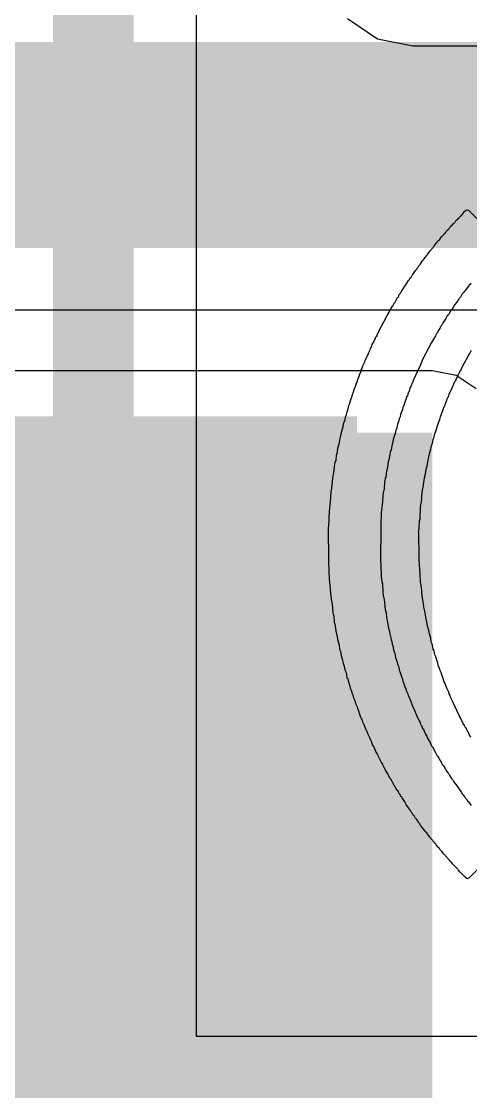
# Model space of a CAD drawing. Header units: inches. Extents: x -21 to 276, y -5 to 220.
# Drawn here: x 17.43 to 20.26, y 29.11 to 35.84 of the extents above; entities that cross this region are included whole.
import ezdxf

# ---------------------------------------------------------------- set-up
doc = ezdxf.new("R2010")
doc.units = ezdxf.units.IN
for name, color, linetype in [('Bottom Layer', 5, 'Continuous'), ('Bottom Paste', 16, 'Continuous'), ('Bottom Solder', 6, 'Continuous'), ('Top Layer', 1, 'Continuous'), ('Top Overlay', 2, 'Continuous')]:
    doc.layers.add(name, color=color, linetype=linetype)

# ---------------------------------------------------------------- blocks, each defined once
blk = doc.blocks.new('PSPMAA1040_100M_ANP_B_198')
at = {"layer": 'Bottom Layer'}
blk.add_hatch(color=5, dxfattribs=at).paths.add_polyline_path([(-6.5, 2), (-3, 2), (-3, -2), (-6.5, -2)])
at = {"layer": 'Bottom Paste'}
blk.add_hatch(color=16, dxfattribs=at).paths.add_polyline_path([(-6.5, 2), (-3, 2), (-3, -2), (-6.5, -2)])
at = {"layer": 'Bottom Solder'}
blk.add_hatch(color=6, dxfattribs=at).paths.add_polyline_path([(-6.6016, 2.1016), (-2.8984, 2.1016), (-2.8984, -2.1016), (-6.6016, -2.1016)])

msp = doc.modelspace()

# ---------------------------------------------------------------- hatches: boundary and pattern name
at = {"layer": 'Bottom Layer'}
for points in [[(10.3988, 34.417), (57.5818, 34.417), (57.5818, 35.7124), (10.3988, 35.7124)], [(15.9384, 20.8778), (20.0152, 20.8778), (20.0152, 33.2566), (15.9384, 33.2566)]]:
    msp.add_hatch(color=5, dxfattribs=at).paths.add_polyline_path(points)

# ---------------------------------------------------------------- linework, layer by layer
for p, q in [((13.7743, 34.0285), (44.8844, 34.0285)), ((20.0152, 33.6451), (15.9384, 33.6451)), ((20.1639, 33.6155), (20.0152, 33.6451)), ((20.2899, 33.5313), (20.1639, 33.6155))]:
    msp.add_line(p, q, dxfattribs=at)
at = {"layer": 'Top Layer'}
for p, q in [((18.5306, 29.4609), (18.5306, 36.6434)), ((19.4807, 35.8592), (19.6698, 35.7329)), ((19.6698, 35.7329), (19.8928, 35.6885)), ((19.8928, 35.6885), (48.9874, 35.6885)), ((27.8638, 29.4609), (18.5306, 29.4609))]:
    msp.add_line(p, q, dxfattribs=at)
msp.add_lwpolyline([(17.8831, 28.8184, 0.508, 0.508, 0), (17.8831, 46.3252, 0.508, 0.508, 0)], format="xyseb", dxfattribs=at)
at = {"layer": 'Top Overlay'}
for p, q in [((20.2178, 34.646), (20.2296, 34.6578)), ((20.2296, 34.6578), (20.2413, 34.6554)), ((20.2413, 34.6554), (20.4607, 34.436)), ((20.1556, 34.5792), (20.1603, 34.5838)), ((20.1603, 34.5838), (20.1627, 34.5885)), ((20.1627, 34.5885), (20.1662, 34.5921)), ((20.1662, 34.5921), (20.1709, 34.5944)), ((20.1709, 34.5944), (20.1768, 34.6026)), ((20.1768, 34.6026), (20.1838, 34.6073)), ((20.1838, 34.6073), (20.1861, 34.612)), ((20.1861, 34.612), (20.1897, 34.6155)), ((20.1897, 34.6155), (20.1944, 34.6179)), ((20.1944, 34.6179), (20.2002, 34.6261)), ((20.2002, 34.6261), (20.2049, 34.6284)), ((20.2049, 34.6284), (20.2073, 34.6331)), ((20.2073, 34.6331), (20.2178, 34.646)), ((20.097, 34.5134), (20.0993, 34.5181)), ((20.0993, 34.5181), (20.1087, 34.5275)), ((20.1087, 34.5275), (20.111, 34.5322)), ((20.111, 34.5322), (20.1204, 34.5393)), ((20.1204, 34.5393), (20.1228, 34.5439)), ((20.1228, 34.5439), (20.1298, 34.551)), ((20.1298, 34.551), (20.1322, 34.5557)), ((20.1322, 34.5557), (20.1404, 34.5616)), ((20.1404, 34.5616), (20.1451, 34.5686)), ((20.1451, 34.5686), (20.1498, 34.5709)), ((20.1498, 34.5709), (20.1533, 34.5745)), ((20.1533, 34.5745), (20.1556, 34.5792)), ((20.0395, 34.4466), (20.0453, 34.4548)), ((20.0453, 34.4548), (20.0524, 34.4618)), ((20.0524, 34.4618), (20.0547, 34.4665)), ((20.0547, 34.4665), (20.0618, 34.4712)), ((20.0618, 34.4712), (20.0641, 34.4759)), ((20.0641, 34.4759), (20.0747, 34.4888)), ((20.0747, 34.4888), (20.0852, 34.4994)), ((20.0852, 34.4994), (20.0876, 34.5041)), ((20.0876, 34.5041), (20.097, 34.5134)), ((19.9843, 34.3773), (20.0007, 34.3984)), ((20.0007, 34.3984), (20.0054, 34.4031)), ((20.0054, 34.4031), (20.0078, 34.4078)), ((20.0078, 34.4078), (20.0172, 34.4172)), ((20.0172, 34.4172), (20.0195, 34.4219)), ((20.0195, 34.4219), (20.0266, 34.429)), ((20.0266, 34.429), (20.0289, 34.4336)), ((20.0289, 34.4336), (20.0395, 34.4466)), ((19.9327, 34.3093), (19.9374, 34.3139)), ((19.9374, 34.3139), (19.9397, 34.3186)), ((19.9397, 34.3186), (19.955, 34.3409)), ((19.955, 34.3409), (19.9585, 34.3421)), ((19.9585, 34.3421), (19.9608, 34.3468)), ((19.9608, 34.3468), (19.9714, 34.3597)), ((19.9714, 34.3597), (19.9773, 34.3679)), ((19.9773, 34.3679), (19.982, 34.3726)), ((19.982, 34.3726), (19.9843, 34.3773)), ((19.881, 34.2342), (19.8881, 34.2459)), ((19.8881, 34.2459), (19.8928, 34.2506)), ((19.8928, 34.2506), (19.8998, 34.2623)), ((19.8998, 34.2623), (19.9116, 34.2787)), ((19.9116, 34.2787), (19.9163, 34.2834)), ((19.9163, 34.2834), (19.9186, 34.2905)), ((19.9186, 34.2905), (19.9256, 34.2975)), ((19.9256, 34.2975), (19.9327, 34.3093)), ((19.8412, 34.1778), (19.8482, 34.1849)), ((19.8482, 34.1849), (19.8552, 34.1966)), ((19.8552, 34.1966), (19.8646, 34.213)), ((19.8646, 34.213), (19.8717, 34.2201)), ((19.8717, 34.2201), (19.874, 34.2271)), ((19.874, 34.2271), (19.881, 34.2342)), ((20.2448, 34.1802), (20.2343, 34.1673)), ((20.2472, 34.1849), (20.2448, 34.1802)), ((20.2507, 34.186), (20.2472, 34.1849)), ((20.2542, 34.1919), (20.2507, 34.186)), ((20.2566, 34.1966), (20.2542, 34.1919)), ((19.8013, 34.1098), (19.8071, 34.125)), ((19.8071, 34.125), (19.8153, 34.1332)), ((19.8153, 34.1332), (19.8177, 34.1426)), ((19.8177, 34.1426), (19.8247, 34.1497)), ((19.8247, 34.1497), (19.8318, 34.1614)), ((19.8318, 34.1614), (19.8412, 34.1778)), ((20.2002, 34.1239), (20.1908, 34.1074)), ((20.2073, 34.1309), (20.2002, 34.1239)), ((20.2096, 34.1356), (20.2073, 34.1309)), ((20.2167, 34.1426), (20.2096, 34.1356)), ((20.219, 34.1473), (20.2167, 34.1426)), ((20.226, 34.1544), (20.219, 34.1473)), ((20.2343, 34.1673), (20.226, 34.1544)), ((19.752, 34.03), (19.7637, 34.0511)), ((19.7637, 34.0511), (19.7684, 34.0558)), ((19.7684, 34.0558), (19.7743, 34.071)), ((19.7743, 34.071), (19.7801, 34.0769)), ((19.7801, 34.0769), (19.7895, 34.0933)), ((19.7895, 34.0933), (19.7966, 34.1051)), ((19.7966, 34.1051), (19.8013, 34.1098)), ((20.1568, 34.0617), (20.1451, 34.0429)), ((20.1674, 34.0746), (20.1568, 34.0617)), ((20.1768, 34.091), (20.1674, 34.0746)), ((20.1838, 34.098), (20.1768, 34.091)), ((20.1861, 34.1027), (20.1838, 34.098)), ((20.1908, 34.1074), (20.1861, 34.1027)), ((19.7097, 33.9525), (19.7308, 33.9924)), ((19.7308, 33.9924), (19.7426, 34.0135)), ((19.7426, 34.0135), (19.752, 34.03)), ((20.1087, 33.9901), (20.0993, 33.9737)), ((20.1157, 33.9971), (20.1087, 33.9901)), ((20.1181, 34.0018), (20.1157, 33.9971)), ((20.1275, 34.0159), (20.1181, 34.0018)), ((20.1298, 34.0229), (20.1275, 34.0159)), ((20.1369, 34.03), (20.1298, 34.0229)), ((20.1451, 34.0429), (20.1369, 34.03)), ((19.6827, 33.9021), (19.7097, 33.9525)), ((20.0618, 33.9103), (20.0547, 33.9032)), ((20.0641, 33.9197), (20.0618, 33.9103)), ((20.0711, 33.9267), (20.0641, 33.9197)), ((20.0758, 33.9384), (20.0711, 33.9267)), ((20.0805, 33.9431), (20.0758, 33.9384)), ((20.0829, 33.9478), (20.0805, 33.9431)), ((20.0993, 33.9737), (20.0829, 33.9478)), ((19.6534, 33.8399), (19.6581, 33.8516)), ((19.6581, 33.8516), (19.6604, 33.8586)), ((19.6604, 33.8586), (19.6651, 33.8633)), ((19.6651, 33.8633), (19.6722, 33.8821)), ((19.6722, 33.8821), (19.6769, 33.8868)), ((19.6769, 33.8868), (19.6827, 33.9021)), ((20.0336, 33.8657), (20.0101, 33.8234)), ((20.043, 33.8821), (20.0336, 33.8657)), ((20.0477, 33.8868), (20.043, 33.8821)), ((20.05, 33.8915), (20.0477, 33.8868)), ((20.0547, 33.9032), (20.05, 33.8915)), ((19.6205, 33.7695), (19.6229, 33.7765)), ((19.6229, 33.7765), (19.6252, 33.7859)), ((19.6252, 33.7859), (19.6346, 33.8)), ((19.6346, 33.8), (19.637, 33.8117)), ((19.637, 33.8117), (19.6464, 33.8258)), ((19.6464, 33.8258), (19.6487, 33.8352)), ((19.6487, 33.8352), (19.6534, 33.8399)), ((19.989, 33.7835), (19.9538, 33.7155)), ((20.0101, 33.8234), (19.989, 33.7835)), ((19.59, 33.7014), (19.5924, 33.7108)), ((19.5924, 33.7108), (19.5994, 33.7225)), ((19.5994, 33.7225), (19.6018, 33.7319)), ((19.6018, 33.7319), (19.6041, 33.7366)), ((19.6041, 33.7366), (19.6112, 33.7483)), ((19.6112, 33.7483), (19.6147, 33.7613)), ((19.6147, 33.7613), (19.6182, 33.7648)), ((19.6182, 33.7648), (19.6205, 33.7695)), ((19.9538, 33.7155), (19.9491, 33.7038)), ((20.2167, 33.6944), (20.2401, 33.7366)), ((20.2401, 33.7366), (20.2495, 33.753)), ((20.2495, 33.753), (20.2612, 33.7742)), ((19.5583, 33.6251), (19.5666, 33.6404)), ((19.5666, 33.6404), (19.5689, 33.6545)), ((19.5689, 33.6545), (19.576, 33.6662)), ((19.576, 33.6662), (19.5783, 33.6756)), ((19.5783, 33.6756), (19.59, 33.7014)), ((19.9233, 33.6474), (19.8951, 33.5841)), ((19.9256, 33.6521), (19.9233, 33.6474)), ((19.9397, 33.6826), (19.9256, 33.6521)), ((19.9491, 33.7038), (19.9397, 33.6826)), ((20.1838, 33.6287), (20.1897, 33.6439)), ((20.1897, 33.6439), (20.1932, 33.6474)), ((20.1932, 33.6474), (20.1979, 33.6592)), ((20.1979, 33.6592), (20.2167, 33.6944)), ((19.5349, 33.5618), (19.5431, 33.5817)), ((19.5431, 33.5817), (19.5454, 33.5911)), ((19.5454, 33.5911), (19.5548, 33.6122)), ((19.5548, 33.6122), (19.5583, 33.6251)), ((19.8951, 33.5841), (19.8893, 33.5688)), ((20.1486, 33.5559), (20.1568, 33.5782)), ((20.1568, 33.5782), (20.1627, 33.5841)), ((20.1627, 33.5841), (20.1662, 33.597)), ((20.1662, 33.597), (20.1721, 33.6052)), ((20.1721, 33.6052), (20.1768, 33.6169)), ((20.1768, 33.6169), (20.1791, 33.624)), ((20.1791, 33.624), (20.1838, 33.6287)), ((19.5138, 33.5031), (19.5173, 33.5066)), ((19.5173, 33.5066), (19.522, 33.5184)), ((19.522, 33.5184), (19.5243, 33.5348)), ((19.5243, 33.5348), (19.5314, 33.5465)), ((19.5314, 33.5465), (19.5349, 33.5618)), ((19.8646, 33.5113), (19.8599, 33.4996)), ((19.8681, 33.5148), (19.8646, 33.5113)), ((19.8717, 33.5277), (19.8681, 33.5148)), ((19.874, 33.5371), (19.8717, 33.5277)), ((19.8775, 33.5406), (19.874, 33.5371)), ((19.8834, 33.5559), (19.8775, 33.5406)), ((19.8857, 33.5653), (19.8834, 33.5559)), ((19.8893, 33.5688), (19.8857, 33.5653)), ((20.1204, 33.4972), (20.1392, 33.5371)), ((20.1392, 33.5371), (20.1451, 33.5524)), ((20.1451, 33.5524), (20.1486, 33.5559)), ((19.4903, 33.428), (19.495, 33.4397)), ((19.495, 33.4397), (19.4985, 33.4503)), ((19.4985, 33.4503), (19.502, 33.4655)), ((19.502, 33.4655), (19.5079, 33.4785)), ((19.5079, 33.4785), (19.5102, 33.4878)), ((19.5102, 33.4878), (19.5138, 33.5031)), ((19.8388, 33.4409), (19.8353, 33.428)), ((19.8505, 33.4714), (19.8388, 33.4409)), ((19.8529, 33.4808), (19.8505, 33.4714)), ((19.8576, 33.4855), (19.8529, 33.4808)), ((19.8599, 33.4996), (19.8576, 33.4855)), ((20.0923, 33.4221), (20.097, 33.4386)), ((20.097, 33.4386), (20.1017, 33.4503)), ((20.1017, 33.4503), (20.1087, 33.4667)), ((20.1087, 33.4667), (20.111, 33.4761)), ((20.111, 33.4761), (20.1157, 33.4808)), ((20.1157, 33.4808), (20.1204, 33.4972)), ((19.475, 33.3705), (19.4786, 33.3881)), ((19.4786, 33.3881), (19.4856, 33.4069)), ((19.4856, 33.4069), (19.4879, 33.4163)), ((19.4879, 33.4163), (19.4903, 33.428)), ((19.8177, 33.3799), (19.8153, 33.3705)), ((19.8247, 33.3963), (19.8177, 33.3799)), ((19.8294, 33.4151), (19.8247, 33.3963)), ((19.8353, 33.428), (19.8294, 33.4151)), ((20.0711, 33.3681), (20.0758, 33.3846)), ((20.0758, 33.3846), (20.0852, 33.4057)), ((20.0852, 33.4057), (20.0876, 33.4174)), ((20.0876, 33.4174), (20.0923, 33.4221)), ((19.4539, 33.293), (19.4563, 33.3118)), ((19.4563, 33.3118), (19.4633, 33.3282)), ((19.4633, 33.3282), (19.4656, 33.3376)), ((19.4656, 33.3376), (19.468, 33.3541)), ((19.468, 33.3541), (19.475, 33.3705)), ((19.7954, 33.3083), (19.793, 33.2989)), ((19.8001, 33.32), (19.7954, 33.3083)), ((19.8036, 33.3329), (19.8001, 33.32)), ((19.8059, 33.3423), (19.8036, 33.3329)), ((19.8118, 33.3552), (19.8059, 33.3423)), ((19.8153, 33.3705), (19.8118, 33.3552)), ((20.0442, 33.2919), (20.05, 33.3048)), ((20.05, 33.3048), (20.0547, 33.3236)), ((20.0547, 33.3236), (20.0618, 33.34)), ((20.0618, 33.34), (20.0653, 33.3552)), ((20.0653, 33.3552), (20.0711, 33.3681)), ((19.4328, 33.2109), (19.4398, 33.2367)), ((19.4398, 33.2367), (19.4422, 33.2461)), ((19.4422, 33.2461), (19.4457, 33.2661)), ((19.4457, 33.2661), (19.4539, 33.293)), ((19.7778, 33.2391), (19.7707, 33.2226)), ((19.7801, 33.2508), (19.7778, 33.2391)), ((19.7848, 33.2696), (19.7801, 33.2508)), ((19.7907, 33.2848), (19.7848, 33.2696)), ((19.793, 33.2989), (19.7907, 33.2848)), ((20.0266, 33.2273), (20.0289, 33.2438)), ((20.0289, 33.2438), (20.0348, 33.259)), ((20.0348, 33.259), (20.0406, 33.279)), ((20.0406, 33.279), (20.0442, 33.2919)), ((19.4211, 33.1593), (19.4281, 33.1851)), ((19.4281, 33.1851), (19.4304, 33.1945)), ((19.4304, 33.1945), (19.4328, 33.2109)), ((19.759, 33.1734), (19.7555, 33.1487)), ((19.7672, 33.2003), (19.759, 33.1734)), ((19.7707, 33.2226), (19.7672, 33.2003)), ((20.0054, 33.1546), (20.0113, 33.1792)), ((20.0113, 33.1792), (20.0148, 33.1898)), ((20.0148, 33.1898), (20.0172, 33.1992)), ((20.0172, 33.1992), (20.0207, 33.2144)), ((20.0207, 33.2144), (20.0266, 33.2273)), ((19.4093, 33.0818), (19.4117, 33.1147)), ((19.4117, 33.1147), (19.4164, 33.1264)), ((19.4164, 33.1264), (19.4187, 33.1358)), ((19.4187, 33.1358), (19.4211, 33.1593)), ((19.7473, 33.117), (19.7438, 33.0971)), ((19.7496, 33.1335), (19.7473, 33.117)), ((19.7555, 33.1487), (19.7496, 33.1335)), ((19.9914, 33.0959), (19.9937, 33.1053)), ((19.9937, 33.1053), (19.996, 33.1217)), ((19.996, 33.1217), (19.9984, 33.1311)), ((19.9984, 33.1311), (20.0054, 33.1546)), ((19.3976, 33.0161), (19.3999, 33.0466)), ((19.3999, 33.0466), (19.4023, 33.0537)), ((19.4023, 33.0537), (19.4046, 33.0701)), ((19.4046, 33.0701), (19.4093, 33.0818)), ((19.732, 33.0384), (19.7297, 33.029)), ((19.7355, 33.0584), (19.732, 33.0384)), ((19.7379, 33.0748), (19.7355, 33.0584)), ((19.7402, 33.0842), (19.7379, 33.0748)), ((19.7438, 33.0971), (19.7402, 33.0842)), ((19.9714, 32.9985), (19.9773, 33.0349)), ((19.9773, 33.0349), (19.982, 33.0466)), ((19.982, 33.0466), (19.9855, 33.0736)), ((19.9855, 33.0736), (19.9878, 33.083)), ((19.9878, 33.083), (19.9914, 33.0959)), ((19.3859, 32.9434), (19.3882, 32.9739)), ((19.3882, 32.9739), (19.3929, 32.9903)), ((19.3929, 32.9903), (19.3952, 33.0091)), ((19.3952, 33.0091), (19.3976, 33.0161)), ((19.7191, 32.9692), (19.7168, 32.9527)), ((19.7215, 32.9762), (19.7191, 32.9692)), ((19.7262, 33.0161), (19.7215, 32.9762)), ((19.7297, 33.029), (19.7262, 33.0161)), ((19.9632, 32.9551), (19.9655, 32.9715)), ((19.9655, 32.9715), (19.9679, 32.9786)), ((19.9679, 32.9786), (19.9714, 32.9985)), ((19.38, 32.8952), (19.3859, 32.9434)), ((19.7109, 32.9023), (19.7062, 32.8788)), ((19.7144, 32.9457), (19.7109, 32.9023)), ((19.7168, 32.9527), (19.7144, 32.9457)), ((19.9526, 32.8952), (19.9573, 32.914)), ((19.9573, 32.914), (19.9608, 32.9457)), ((19.9608, 32.9457), (19.9632, 32.9551)), ((19.3741, 32.8166), (19.3776, 32.8859)), ((19.3776, 32.8859), (19.38, 32.8952)), ((19.7039, 32.8577), (19.7015, 32.8248)), ((19.7062, 32.8788), (19.7039, 32.8577)), ((19.9421, 32.8025), (19.9479, 32.8366)), ((19.9468, 32.8471), (19.9491, 32.8542)), ((19.9491, 32.8448), (19.9468, 32.8471)), ((19.9479, 32.8366), (19.9491, 32.8448)), ((19.9491, 32.8542), (19.9526, 32.8952)), ((19.3647, 32.6688), (19.3671, 32.7673)), ((19.3671, 32.7673), (19.3694, 32.7744)), ((19.3694, 32.7744), (19.3718, 32.8096)), ((19.3718, 32.8096), (19.3741, 32.8166)), ((19.6956, 32.7673), (19.6933, 32.758)), ((19.6968, 32.7896), (19.6956, 32.7814)), ((19.6956, 32.7814), (19.698, 32.7744)), ((19.698, 32.7744), (19.6956, 32.7673)), ((19.6992, 32.799), (19.6968, 32.7896)), ((19.7015, 32.8248), (19.6992, 32.799)), ((19.9374, 32.711), (19.9409, 32.7849)), ((19.9397, 32.7932), (19.9421, 32.8025)), ((19.9421, 32.7861), (19.9397, 32.7932)), ((19.9409, 32.7849), (19.9421, 32.7861)), ((19.6933, 32.758), (19.6898, 32.6699)), ((19.9327, 32.6547), (19.935, 32.704)), ((19.935, 32.704), (19.9374, 32.711)), ((19.3624, 32.6617), (19.3647, 32.6688)), ((19.3636, 32.4493), (19.3624, 32.6617)), ((19.6898, 32.6699), (19.6886, 32.4411)), ((19.928, 32.6312), (19.9303, 32.6383)), ((19.9292, 32.63), (19.928, 32.6312)), ((19.9303, 32.6383), (19.9327, 32.6547)), ((19.9315, 32.4681), (19.9292, 32.63)), ((19.3659, 32.3813), (19.3636, 32.4493)), ((19.6886, 32.4411), (19.6909, 32.4341)), ((19.6909, 32.4341), (19.6933, 32.3472)), ((19.9339, 32.4165), (19.9315, 32.4681)), ((19.3682, 32.3414), (19.3659, 32.3813)), ((19.9362, 32.4047), (19.9339, 32.4165)), ((19.9385, 32.3648), (19.9362, 32.4047)), ((19.9409, 32.3132), (19.9385, 32.3648)), ((19.3706, 32.3109), (19.3682, 32.3414)), ((19.3729, 32.3015), (19.3706, 32.3109)), ((19.3753, 32.2686), (19.3729, 32.3015)), ((19.6933, 32.3472), (19.6956, 32.3402)), ((19.6956, 32.3402), (19.698, 32.3144)), ((19.698, 32.3144), (19.7003, 32.3073)), ((19.7003, 32.3073), (19.7039, 32.2545)), ((19.9444, 32.298), (19.9409, 32.3132)), ((19.9479, 32.2663), (19.9444, 32.298)), ((19.3776, 32.2287), (19.3753, 32.2686)), ((19.38, 32.2146), (19.3776, 32.2287)), ((19.7039, 32.2545), (19.7062, 32.2334)), ((19.7062, 32.2334), (19.7109, 32.2076)), ((19.9515, 32.2229), (19.9479, 32.2663)), ((19.3823, 32.1959), (19.38, 32.2146)), ((19.3859, 32.1783), (19.3823, 32.1959)), ((19.3905, 32.1266), (19.3859, 32.1783)), ((19.7109, 32.2076), (19.7132, 32.1888)), ((19.7132, 32.1888), (19.7156, 32.163)), ((19.7156, 32.163), (19.7179, 32.1442)), ((19.9538, 32.2158), (19.9515, 32.2229)), ((19.9573, 32.1935), (19.9538, 32.2158)), ((19.9597, 32.1841), (19.9573, 32.1935)), ((19.962, 32.1583), (19.9597, 32.1841)), ((19.3941, 32.1137), (19.3905, 32.1266)), ((19.3964, 32.102), (19.3941, 32.1137)), ((19.3999, 32.0656), (19.3964, 32.102)), ((19.7179, 32.1442), (19.7238, 32.1243)), ((19.7238, 32.1243), (19.7262, 32.0938)), ((19.7262, 32.0938), (19.7285, 32.0867)), ((19.9667, 32.1348), (19.962, 32.1583)), ((19.9726, 32.1079), (19.9667, 32.1348)), ((19.9749, 32.0844), (19.9726, 32.1079)), ((19.4023, 32.0562), (19.3999, 32.0656)), ((19.4046, 32.0492), (19.4023, 32.0562)), ((19.4081, 32.0269), (19.4046, 32.0492)), ((19.4105, 32.0081), (19.4081, 32.0269)), ((19.7285, 32.0867), (19.7308, 32.0727)), ((19.7308, 32.0727), (19.7332, 32.0656)), ((19.7332, 32.0656), (19.7355, 32.0492)), ((19.7355, 32.0492), (19.7391, 32.0269)), ((19.7391, 32.0269), (19.7449, 32.0069)), ((19.9808, 32.0644), (19.9749, 32.0844)), ((19.9843, 32.0421), (19.9808, 32.0644)), ((19.9867, 32.0328), (19.9843, 32.0421)), ((19.9925, 32.0128), (19.9867, 32.0328)), ((19.4164, 31.9811), (19.4105, 32.0081)), ((19.4187, 31.9741), (19.4164, 31.9811)), ((19.4211, 31.953), (19.4187, 31.9741)), ((19.7449, 32.0069), (19.7473, 31.9905)), ((19.7473, 31.9905), (19.7508, 31.9753)), ((19.7508, 31.9753), (19.7531, 31.9659)), ((19.7531, 31.9659), (19.7567, 31.953)), ((19.996, 31.9905), (19.9925, 32.0128)), ((20.0043, 31.9635), (19.996, 31.9905)), ((20.0078, 31.9412), (20.0043, 31.9635)), ((19.4281, 31.9271), (19.4211, 31.953)), ((19.4304, 31.9201), (19.4281, 31.9271)), ((19.4328, 31.8943), (19.4304, 31.9201)), ((19.4387, 31.879), (19.4328, 31.8943)), ((19.7567, 31.953), (19.759, 31.9436)), ((19.759, 31.9436), (19.7614, 31.9271)), ((19.7614, 31.9271), (19.7661, 31.9154)), ((19.7661, 31.9154), (19.7684, 31.906)), ((19.7684, 31.906), (19.7707, 31.8896)), ((20.0136, 31.9283), (20.0078, 31.9412)), ((20.016, 31.9189), (20.0136, 31.9283)), ((20.0183, 31.9049), (20.016, 31.9189)), ((20.0207, 31.8955), (20.0183, 31.9049)), ((20.0254, 31.8837), (20.0207, 31.8955)), ((19.441, 31.8696), (19.4387, 31.879)), ((19.4433, 31.8556), (19.441, 31.8696)), ((19.4457, 31.8438), (19.4433, 31.8556)), ((19.4504, 31.8321), (19.4457, 31.8438)), ((19.4539, 31.8145), (19.4504, 31.8321)), ((19.7707, 31.8896), (19.779, 31.8673)), ((19.779, 31.8673), (19.7813, 31.8556)), ((19.7813, 31.8556), (19.7837, 31.8415)), ((19.7837, 31.8415), (19.7883, 31.8298)), ((19.7883, 31.8298), (19.7919, 31.8192)), ((20.0313, 31.8591), (20.0254, 31.8837)), ((20.0371, 31.8462), (20.0313, 31.8591)), ((20.0442, 31.8204), (20.0371, 31.8462)), ((19.4563, 31.8051), (19.4539, 31.8145)), ((19.4621, 31.7852), (19.4563, 31.8051)), ((19.468, 31.7582), (19.4621, 31.7852)), ((19.4739, 31.7453), (19.468, 31.7582)), ((19.7919, 31.8192), (19.7954, 31.8016)), ((19.7954, 31.8016), (19.8013, 31.7887)), ((19.8013, 31.7887), (19.8036, 31.7793)), ((19.8036, 31.7793), (19.8059, 31.7652)), ((19.8059, 31.7652), (19.813, 31.7488)), ((20.0489, 31.8086), (20.0442, 31.8204)), ((20.0524, 31.7934), (20.0489, 31.8086)), ((20.0618, 31.7699), (20.0524, 31.7934)), ((20.0641, 31.7605), (20.0618, 31.7699)), ((20.07, 31.7476), (20.0641, 31.7605)), ((19.4762, 31.7335), (19.4739, 31.7453)), ((19.4797, 31.7136), (19.4762, 31.7335)), ((19.4844, 31.7089), (19.4797, 31.7136)), ((19.4891, 31.6878), (19.4844, 31.7089)), ((19.813, 31.7488), (19.8177, 31.73)), ((19.8177, 31.73), (19.8247, 31.7136)), ((19.8247, 31.7136), (19.8294, 31.6948)), ((19.8294, 31.6948), (19.8365, 31.6784)), ((20.0735, 31.7347), (20.07, 31.7476)), ((20.0852, 31.7042), (20.0735, 31.7347)), ((20.0876, 31.6948), (20.0852, 31.7042)), ((20.0934, 31.6842), (20.0876, 31.6948)), ((19.4938, 31.676), (19.4891, 31.6878)), ((19.4962, 31.6666), (19.4938, 31.676)), ((19.4973, 31.6655), (19.4962, 31.6666)), ((19.5008, 31.6479), (19.4973, 31.6655)), ((19.5067, 31.635), (19.5008, 31.6479)), ((19.5102, 31.6221), (19.5067, 31.635)), ((19.5126, 31.6127), (19.5102, 31.6221)), ((19.8365, 31.6784), (19.84, 31.6655)), ((19.84, 31.6655), (19.8482, 31.6455)), ((19.8482, 31.6455), (19.8505, 31.6361)), ((19.8505, 31.6361), (19.8599, 31.615)), ((20.097, 31.6713), (20.0934, 31.6842)), ((20.1064, 31.6502), (20.097, 31.6713)), ((20.1181, 31.6244), (20.1064, 31.6502)), ((20.1204, 31.615), (20.1181, 31.6244)), ((19.5185, 31.5998), (19.5126, 31.6127)), ((19.522, 31.5868), (19.5185, 31.5998)), ((19.5314, 31.5657), (19.522, 31.5868)), ((19.5337, 31.5516), (19.5314, 31.5657)), ((19.8599, 31.615), (19.8634, 31.6021)), ((19.8634, 31.6021), (19.867, 31.5986)), ((19.867, 31.5986), (19.8764, 31.5728)), ((19.8764, 31.5728), (19.8834, 31.5563)), ((19.8834, 31.5563), (19.8857, 31.5469)), ((20.1275, 31.6033), (20.1204, 31.615)), ((20.1298, 31.5939), (20.1275, 31.6033)), ((20.1416, 31.5681), (20.1298, 31.5939)), ((20.1861, 31.4742), (20.1416, 31.5681)), ((19.5431, 31.5305), (19.5337, 31.5516)), ((19.5454, 31.5211), (19.5431, 31.5305)), ((19.5548, 31.5), (19.5454, 31.5211)), ((19.5572, 31.4906), (19.5548, 31.5)), ((19.5619, 31.4789), (19.5572, 31.4906)), ((19.8857, 31.5469), (19.9045, 31.5047)), ((19.9045, 31.5047), (19.9104, 31.4894)), ((19.9104, 31.4894), (19.9139, 31.4859)), ((19.5713, 31.4531), (19.5619, 31.4789)), ((19.5748, 31.4496), (19.5713, 31.4531)), ((19.5783, 31.4366), (19.5748, 31.4496)), ((19.5853, 31.4202), (19.5783, 31.4366)), ((19.59, 31.4085), (19.5853, 31.4202)), ((19.9139, 31.4859), (19.9221, 31.4636)), ((19.9221, 31.4636), (19.9256, 31.4601)), ((19.9256, 31.4601), (19.9315, 31.4449)), ((19.9315, 31.4449), (19.9374, 31.4343)), ((19.9374, 31.4343), (19.9409, 31.4214)), ((19.9409, 31.4214), (19.9468, 31.4155)), ((20.1908, 31.4625), (20.1861, 31.4742)), ((20.1944, 31.4589), (20.1908, 31.4625)), ((20.2002, 31.4437), (20.1944, 31.4589)), ((20.2073, 31.4366), (20.2002, 31.4437)), ((20.2096, 31.4273), (20.2073, 31.4366)), ((20.219, 31.4132), (20.2096, 31.4273)), ((19.5994, 31.3874), (19.59, 31.4085)), ((19.6065, 31.3709), (19.5994, 31.3874)), ((19.6112, 31.3592), (19.6065, 31.3709)), ((19.6229, 31.3334), (19.6112, 31.3592)), ((19.9468, 31.4155), (19.9538, 31.3967)), ((19.9538, 31.3967), (19.9585, 31.3921)), ((19.9585, 31.3921), (19.9655, 31.3733)), ((19.9655, 31.3733), (19.9702, 31.3686)), ((19.9702, 31.3686), (19.9726, 31.3592)), ((19.9726, 31.3592), (19.9796, 31.3475)), ((20.2214, 31.4038), (20.219, 31.4132)), ((20.2296, 31.3956), (20.2214, 31.4038)), ((20.2331, 31.3827), (20.2296, 31.3956)), ((20.2401, 31.3756), (20.2331, 31.3827)), ((20.2425, 31.3709), (20.2401, 31.3756)), ((20.2472, 31.3592), (20.2425, 31.3709)), ((20.2566, 31.3428), (20.2472, 31.3592)), ((19.6276, 31.3216), (19.6229, 31.3334)), ((19.6323, 31.317), (19.6276, 31.3216)), ((19.6346, 31.3076), (19.6323, 31.317)), ((19.6393, 31.2958), (19.6346, 31.3076)), ((19.6464, 31.2841), (19.6393, 31.2958)), ((19.9796, 31.3475), (19.9843, 31.3357)), ((19.9843, 31.3357), (19.9867, 31.331)), ((19.9867, 31.331), (20.0007, 31.3076)), ((20.0007, 31.3076), (20.0078, 31.2911)), ((20.0078, 31.2911), (20.0101, 31.2864)), ((20.0101, 31.2864), (20.0148, 31.2817)), ((19.6557, 31.263), (19.6464, 31.2841)), ((19.6604, 31.2512), (19.6557, 31.263)), ((19.6675, 31.2395), (19.6604, 31.2512)), ((19.6722, 31.2278), (19.6675, 31.2395)), ((19.6792, 31.216), (19.6722, 31.2278)), ((20.0148, 31.2817), (20.0336, 31.2465)), ((20.0336, 31.2465), (20.0453, 31.2254)), ((20.0453, 31.2254), (20.05, 31.2207)), ((20.05, 31.2207), (20.0547, 31.209)), ((19.6839, 31.2043), (19.6792, 31.216)), ((19.6956, 31.1832), (19.6839, 31.2043)), ((19.7027, 31.1714), (19.6956, 31.1832)), ((19.705, 31.1644), (19.7027, 31.1714)), ((19.7191, 31.1386), (19.705, 31.1644)), ((20.0547, 31.209), (20.0641, 31.1949)), ((20.0641, 31.1949), (20.0665, 31.1902)), ((20.0665, 31.1902), (20.0711, 31.1855)), ((20.0711, 31.1855), (20.077, 31.1703)), ((20.077, 31.1703), (20.0852, 31.1621)), ((20.0852, 31.1621), (20.0946, 31.1456)), ((19.7308, 31.1175), (19.7191, 31.1386)), ((19.7496, 31.0823), (19.7308, 31.1175)), ((20.0946, 31.1456), (20.1064, 31.1269)), ((20.1064, 31.1269), (20.1134, 31.1151)), ((20.1134, 31.1151), (20.1181, 31.1104)), ((20.1181, 31.1104), (20.1251, 31.0987)), ((20.1251, 31.0987), (20.1345, 31.0823)), ((19.7555, 31.0764), (19.7496, 31.0823)), ((19.7614, 31.0611), (19.7555, 31.0764)), ((19.7684, 31.0541), (19.7614, 31.0611)), ((19.7707, 31.0447), (19.7684, 31.0541)), ((19.7754, 31.04), (19.7707, 31.0447)), ((19.7942, 31.0072), (19.7754, 31.04)), ((20.1345, 31.0823), (20.1416, 31.0752)), ((20.1416, 31.0752), (20.1486, 31.0635)), ((20.1486, 31.0635), (20.1639, 31.0412)), ((20.1639, 31.0412), (20.1979, 30.9931)), ((19.8013, 31.0001), (19.7942, 31.0072)), ((19.8036, 30.9907), (19.8013, 31.0001)), ((19.813, 30.9813), (19.8036, 30.9907)), ((19.8153, 30.972), (19.813, 30.9813)), ((19.8224, 30.9649), (19.8153, 30.972)), ((19.8247, 30.9602), (19.8224, 30.9649)), ((19.8412, 30.9344), (19.8247, 30.9602)), ((20.1979, 30.9931), (20.2002, 30.9884)), ((20.2002, 30.9884), (20.2096, 30.979)), ((20.2096, 30.979), (20.2167, 30.9673)), ((20.2167, 30.9673), (20.2214, 30.9626)), ((20.2214, 30.9626), (20.2237, 30.9579)), ((20.2237, 30.9579), (20.2307, 30.9508)), ((20.2307, 30.9508), (20.2331, 30.9461)), ((19.8505, 30.918), (19.8412, 30.9344)), ((19.8552, 30.9133), (19.8505, 30.918)), ((19.8646, 30.8969), (19.8552, 30.9133)), ((19.8764, 30.8804), (19.8646, 30.8969)), ((20.2331, 30.9461), (20.2366, 30.9403)), ((20.2366, 30.9403), (20.2401, 30.9391)), ((20.2401, 30.9391), (20.2425, 30.9344)), ((20.2425, 30.9344), (20.253, 30.9215)), ((20.253, 30.9215), (20.2589, 30.9133)), ((19.8834, 30.8687), (19.8764, 30.8804)), ((19.8881, 30.864), (19.8834, 30.8687)), ((19.8951, 30.8523), (19.8881, 30.864)), ((19.8998, 30.8476), (19.8951, 30.8523)), ((19.9069, 30.8358), (19.8998, 30.8476)), ((19.9139, 30.8288), (19.9069, 30.8358)), ((19.9163, 30.8241), (19.9139, 30.8288)), ((19.928, 30.8077), (19.9163, 30.8241)), ((19.9303, 30.803), (19.928, 30.8077)), ((19.935, 30.7983), (19.9303, 30.803)), ((19.9432, 30.7854), (19.935, 30.7983)), ((19.9538, 30.7725), (19.9432, 30.7854)), ((19.9702, 30.7513), (19.9538, 30.7725)), ((19.9726, 30.7467), (19.9702, 30.7513)), ((19.9796, 30.7396), (19.9726, 30.7467)), ((19.982, 30.7349), (19.9796, 30.7396)), ((19.989, 30.7279), (19.982, 30.7349)), ((19.996, 30.7161), (19.989, 30.7279)), ((20.0031, 30.7091), (19.996, 30.7161)), ((20.0054, 30.7044), (20.0031, 30.7091)), ((20.0148, 30.695), (20.0054, 30.7044)), ((20.0172, 30.6903), (20.0148, 30.695)), ((20.0266, 30.6809), (20.0172, 30.6903)), ((20.0289, 30.6762), (20.0266, 30.6809)), ((20.0359, 30.6692), (20.0289, 30.6762)), ((20.0383, 30.6645), (20.0359, 30.6692)), ((20.0477, 30.6551), (20.0383, 30.6645)), ((20.05, 30.6504), (20.0477, 30.6551)), ((20.0594, 30.641), (20.05, 30.6504)), ((20.0618, 30.6363), (20.0594, 30.641)), ((20.0711, 30.627), (20.0618, 30.6363)), ((20.0735, 30.6223), (20.0711, 30.627)), ((20.0829, 30.6129), (20.0735, 30.6223)), ((20.0852, 30.6082), (20.0829, 30.6129)), ((20.4607, 30.6716), (20.2436, 30.4545)), ((20.0888, 30.6047), (20.0852, 30.6082)), ((20.0934, 30.6023), (20.0888, 30.6047)), ((20.0946, 30.5988), (20.0934, 30.6023)), ((20.1064, 30.5871), (20.0946, 30.5988)), ((20.1087, 30.5824), (20.1064, 30.5871)), ((20.1181, 30.573), (20.1087, 30.5824)), ((20.1204, 30.5683), (20.1181, 30.573)), ((20.1251, 30.5659), (20.1204, 30.5683)), ((20.1275, 30.5612), (20.1251, 30.5659)), ((20.131, 30.5577), (20.1275, 30.5612)), ((20.1357, 30.5554), (20.131, 30.5577)), ((20.1416, 30.5448), (20.1357, 30.5554)), ((20.1744, 30.512), (20.1416, 30.5448)), ((20.1768, 30.5073), (20.1744, 30.512)), ((20.1861, 30.4979), (20.1768, 30.5073)), ((20.1885, 30.4932), (20.1861, 30.4979)), ((20.192, 30.492), (20.1885, 30.4932)), ((20.2214, 30.4627), (20.192, 30.492)), ((20.2343, 30.4521), (20.2214, 30.4627)), ((20.2436, 30.4545), (20.2343, 30.4521))]:
    msp.add_line(p, q, dxfattribs=at)

# ---------------------------------------------------------------- block references
msp.add_blockref('PSPMAA1040_100M_ANP_B_198', (22.4384, 31.2566))

doc.saveas('drawing.dxf')
